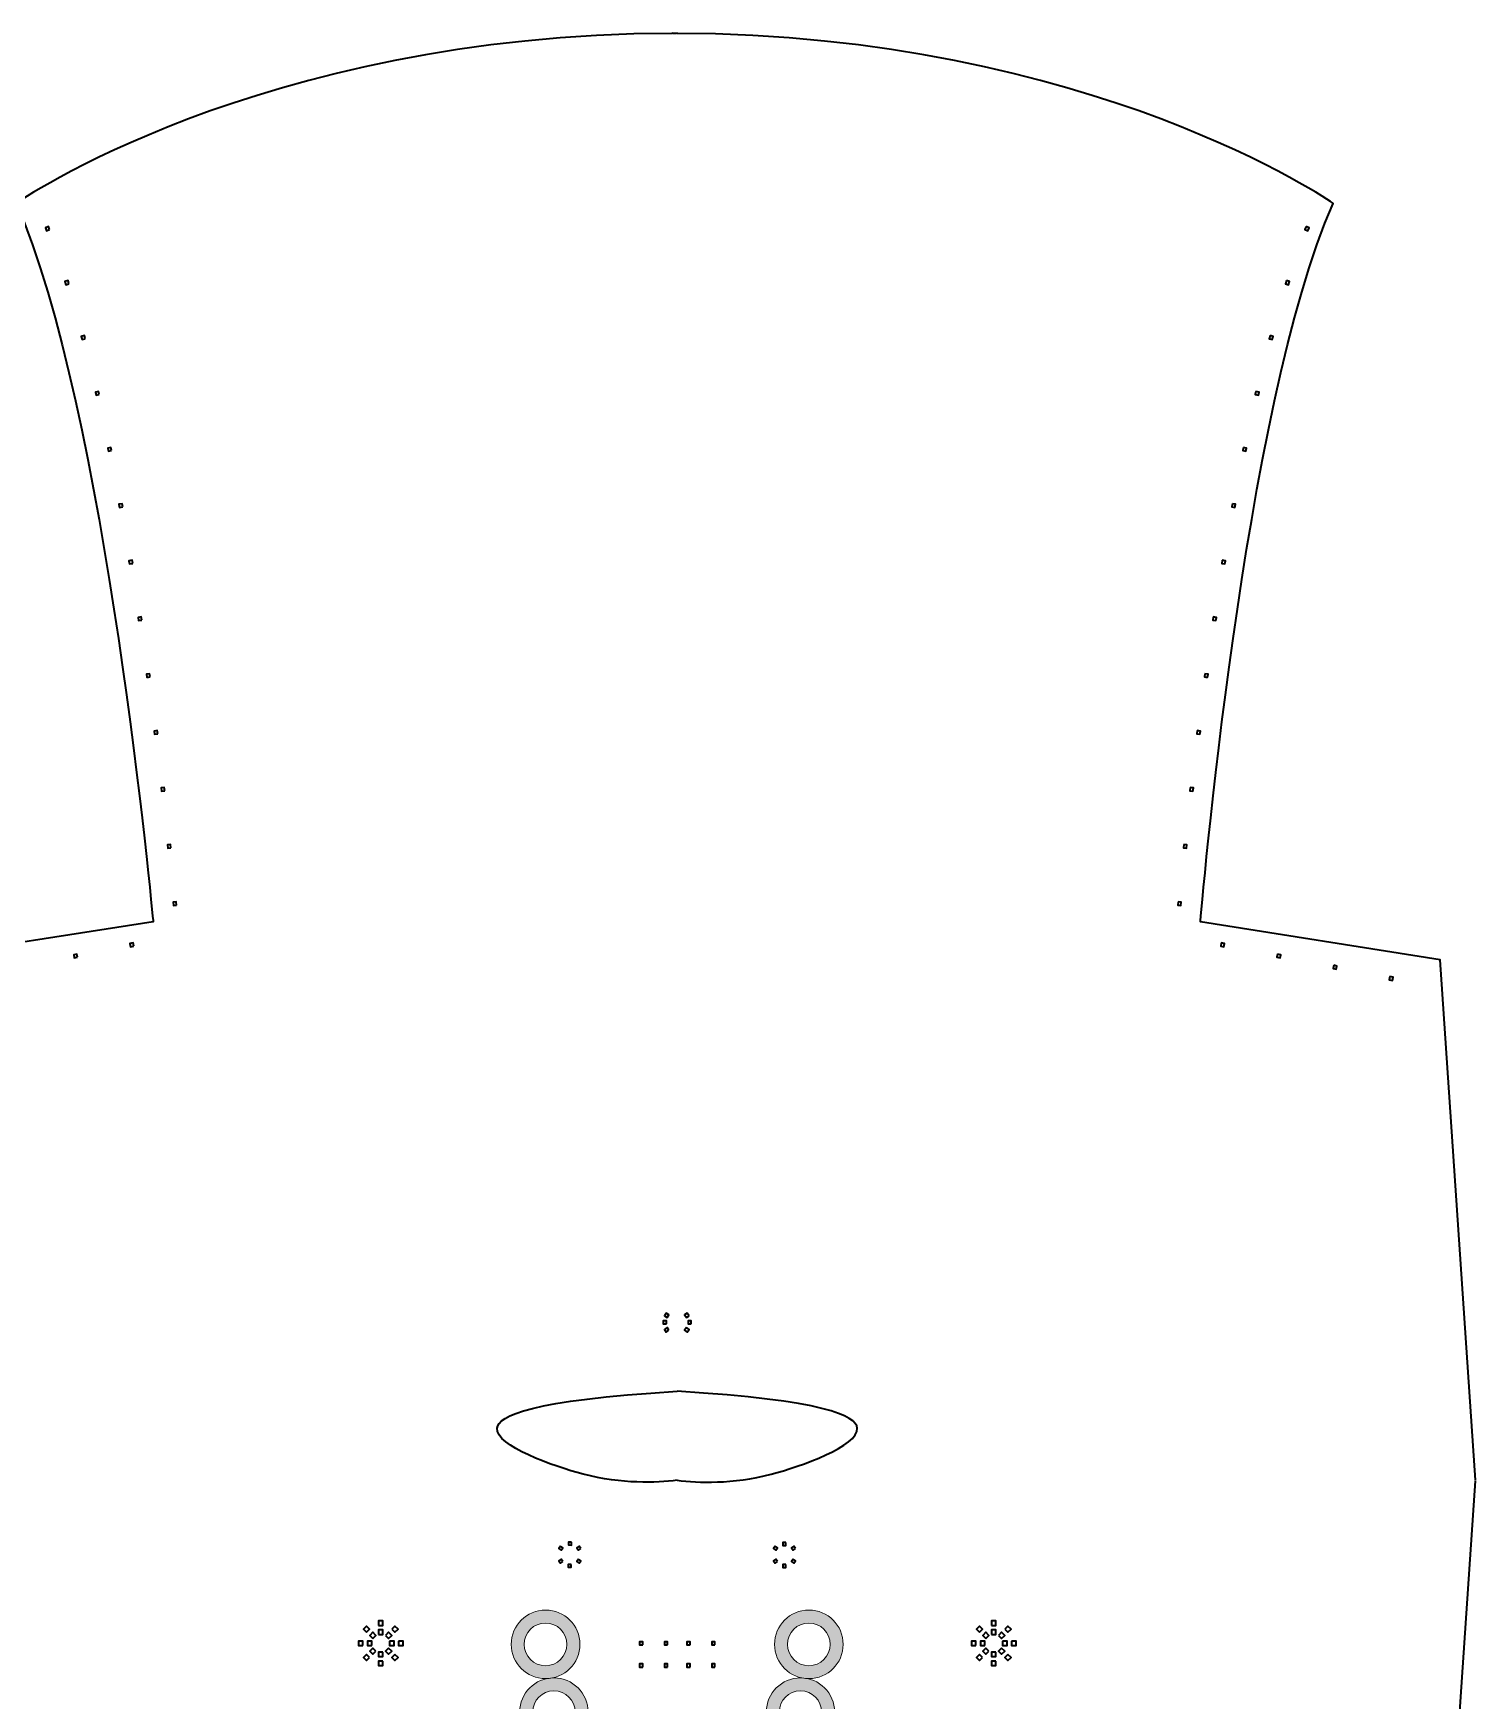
# Model space of a CAD drawing. Header units: millimetres. Extents: x 24 to 984, y -529 to -8.
# Drawn here: x 749 to 984.3, y -291.3 to -19.3 of the extents above; entities that cross this region are included whole.
import ezdxf

# ---------------------------------------------------------------- set-up
doc = ezdxf.new("R2010")
doc.units = ezdxf.units.MM
doc.header["$MEASUREMENT"] = 0
doc.layers.add('基本型', color=7, linetype='Continuous', lineweight=0)

# ---------------------------------------------------------------- blocks, each defined once
blk = doc.blocks.new('Block_16')
at = {"layer": '基本型', "color": 251, "lineweight": 35, "true_color": 0x606060}
blk.add_lwpolyline([(853.63, -20.02)], dxfattribs=at)
blk.add_lwpolyline([(853.63, -20.02)], dxfattribs=at)
for points in [[(984.3, -255.31), (984.3, -255.31), (978.53, -170.45), (978.53, -170.45), (978.53, -170.45), (939.41, -164.24), (939.41, -164.24), (939.41, -164.24), (946.38, -79.96), (961.07, -47), (961.07, -47), (921.67, -19.48), (854.04, -19.26), (854.04, -19.26), (854.04, -19.25), (854.04, -19.25), (853.9, -19.25), (853.77, -19.26), (853.63, -19.26), (853.49, -19.26), (853.35, -19.25), (853.21, -19.25), (853.21, -19.25), (853.22, -19.26), (853.22, -19.26), (785.58, -19.48), (746.19, -47), (746.19, -47), (760.87, -79.96), (768.55, -164.24), (768.55, -164.24), (768.55, -164.24), (728.72, -170.45), (728.72, -170.45), (728.72, -170.45), (720.84, -255.31), (720.84, -255.31)], [(720.84, -255.44), (720.84, -255.44), (728.72, -340.31), (728.72, -340.31), (728.72, -340.31), (767.85, -346.51), (767.85, -346.51), (767.85, -346.51), (760.87, -430.79), (746.19, -463.75), (746.19, -463.75), (785.58, -491.27), (853.22, -491.49), (853.22, -491.49), (853.21, -491.5), (853.21, -491.5), (853.35, -491.5), (853.49, -491.5), (853.63, -491.5), (853.77, -491.5), (853.9, -491.5), (854.04, -491.5), (854.04, -491.5), (854.04, -491.49), (854.04, -491.49), (921.67, -491.27), (961.07, -463.75), (961.07, -463.75), (946.38, -430.79), (939.06, -346.51), (939.06, -346.51), (939.06, -346.51), (978.53, -340.31), (978.53, -340.31), (978.53, -340.31), (984.3, -255.44), (984.3, -255.44)]]:
    blk.add_open_spline(points, degree=3, knots=[0, 0, 0, 0, 1, 1, 1, 2, 2, 2, 3, 3, 3, 4, 4, 4, 5, 5, 5, 6, 6, 6, 7, 7, 7, 8, 8, 8, 9, 9, 9, 10, 10, 10, 11, 11, 11, 12, 12, 12, 12], dxfattribs=at)
blk = doc.blocks.new('Block_18')
at = {"layer": '基本型', "color": 251, "lineweight": 35, "true_color": 0x606060}
for points in [[(852.27, -228.06), (852.27, -228.06), (852.7, -228.37), (852.7, -228.37), (852.7, -228.37), (852.39, -228.8), (852.39, -228.8), (852.39, -228.8), (851.96, -228.49), (851.96, -228.49), (851.96, -228.49), (852.27, -228.06), (852.27, -228.06)], [(855.98, -228.49), (855.98, -228.49), (855.56, -228.8), (855.56, -228.8), (855.56, -228.8), (855.24, -228.37), (855.24, -228.37), (855.24, -228.37), (855.67, -228.06), (855.67, -228.06), (855.67, -228.06), (855.98, -228.49), (855.98, -228.49)], [(852.7, -230.87), (852.7, -230.87), (852.27, -231.18), (852.27, -231.18), (852.27, -231.18), (851.96, -230.75), (851.96, -230.75), (851.96, -230.75), (852.39, -230.44), (852.39, -230.44), (852.39, -230.44), (852.7, -230.87), (852.7, -230.87)], [(855.56, -230.44), (855.56, -230.44), (855.98, -230.75), (855.98, -230.75), (855.98, -230.75), (855.67, -231.18), (855.67, -231.18), (855.67, -231.18), (855.24, -230.87), (855.24, -230.87), (855.24, -230.87), (855.56, -230.44), (855.56, -230.44)]]:
    blk.add_open_spline(points, degree=3, knots=[0, 0, 0, 0, 1, 1, 1, 2, 2, 2, 3, 3, 3, 4, 4, 4, 4], dxfattribs=at)
blk = doc.blocks.new('Block_17')
at = {"layer": '基本型', "color": 251, "lineweight": 35, "true_color": 0x606060}
for points in [[(852.28, -229.84), (852.28, -229.84), (851.75, -229.84), (851.75, -229.84), (851.75, -229.84), (851.75, -229.31), (851.75, -229.31), (851.75, -229.31), (852.28, -229.31), (852.28, -229.31), (852.28, -229.31), (852.28, -229.84), (852.28, -229.84)], [(856.34, -229.84), (856.34, -229.84), (855.81, -229.84), (855.81, -229.84), (855.81, -229.84), (855.81, -229.31), (855.81, -229.31), (855.81, -229.31), (856.34, -229.31), (856.34, -229.31), (856.34, -229.31), (856.34, -229.84), (856.34, -229.84)]]:
    blk.add_open_spline(points, degree=3, knots=[0, 0, 0, 0, 1, 1, 1, 2, 2, 2, 3, 3, 3, 4, 4, 4, 4], dxfattribs=at)
at = {"layer": '基本型'}
blk.add_blockref('Block_18', (0, 0), dxfattribs=at)
blk = doc.blocks.new('Block_19')
at = {"layer": '基本型', "color": 251, "lineweight": 35, "true_color": 0x606060}
for points in [[(848.42, -282.21), (848.42, -282.21), (847.89, -282.21), (847.89, -282.21), (847.89, -282.21), (847.89, -281.68), (847.89, -281.68), (847.89, -281.68), (848.42, -281.68), (848.42, -281.68), (848.42, -281.68), (848.42, -282.21), (848.42, -282.21)], [(852.48, -282.21), (852.48, -282.21), (851.95, -282.21), (851.95, -282.21), (851.95, -282.21), (851.95, -281.68), (851.95, -281.68), (851.95, -281.68), (852.48, -281.68), (852.48, -281.68), (852.48, -281.68), (852.48, -282.21), (852.48, -282.21)], [(848.42, -285.82), (848.42, -285.82), (847.89, -285.82), (847.89, -285.82), (847.89, -285.82), (847.89, -285.29), (847.89, -285.29), (847.89, -285.29), (848.42, -285.29), (848.42, -285.29), (848.42, -285.29), (848.42, -285.82), (848.42, -285.82)], [(852.48, -285.82), (852.48, -285.82), (851.95, -285.82), (851.95, -285.82), (851.95, -285.82), (851.95, -285.29), (851.95, -285.29), (851.95, -285.29), (852.48, -285.29), (852.48, -285.29), (852.48, -285.29), (852.48, -285.82), (852.48, -285.82)]]:
    blk.add_open_spline(points, degree=3, knots=[0, 0, 0, 0, 1, 1, 1, 2, 2, 2, 3, 3, 3, 4, 4, 4, 4], dxfattribs=at)
blk = doc.blocks.new('Block_20')
at = {"layer": '基本型', "color": 251, "lineweight": 35, "true_color": 0x606060}
for points in [[(856.14, -282.21), (856.14, -282.21), (855.61, -282.21), (855.61, -282.21), (855.61, -282.21), (855.61, -281.68), (855.61, -281.68), (855.61, -281.68), (856.14, -281.68), (856.14, -281.68), (856.14, -281.68), (856.14, -282.21), (856.14, -282.21)], [(860.19, -282.21), (860.19, -282.21), (859.67, -282.21), (859.67, -282.21), (859.67, -282.21), (859.67, -281.68), (859.67, -281.68), (859.67, -281.68), (860.19, -281.68), (860.19, -281.68), (860.19, -281.68), (860.19, -282.21), (860.19, -282.21)], [(856.14, -285.82), (856.14, -285.82), (855.61, -285.82), (855.61, -285.82), (855.61, -285.82), (855.61, -285.29), (855.61, -285.29), (855.61, -285.29), (856.14, -285.29), (856.14, -285.29), (856.14, -285.29), (856.14, -285.82), (856.14, -285.82)], [(860.19, -285.82), (860.19, -285.82), (859.67, -285.82), (859.67, -285.82), (859.67, -285.82), (859.67, -285.29), (859.67, -285.29), (859.67, -285.29), (860.19, -285.29), (860.19, -285.29), (860.19, -285.29), (860.19, -285.82), (860.19, -285.82)]]:
    blk.add_open_spline(points, degree=3, knots=[0, 0, 0, 0, 1, 1, 1, 2, 2, 2, 3, 3, 3, 4, 4, 4, 4], dxfattribs=at)
blk = doc.blocks.new('Block_23')
at = {"layer": '基本型', "color": 251, "lineweight": 35, "true_color": 0x606060}
for points in [[(870.04, -266.09), (870.04, -266.09), (870.42, -266.37), (870.42, -266.37), (870.42, -266.37), (870.14, -266.75), (870.14, -266.75), (870.14, -266.75), (869.76, -266.47), (869.76, -266.47), (869.76, -266.47), (870.04, -266.09), (870.04, -266.09)], [(873.36, -266.47), (873.36, -266.47), (872.98, -266.75), (872.98, -266.75), (872.98, -266.75), (872.7, -266.37), (872.7, -266.37), (872.7, -266.37), (873.08, -266.09), (873.08, -266.09), (873.08, -266.09), (873.36, -266.47), (873.36, -266.47)], [(870.42, -268.6), (870.42, -268.6), (870.04, -268.88), (870.04, -268.88), (870.04, -268.88), (869.76, -268.5), (869.76, -268.5), (869.76, -268.5), (870.14, -268.22), (870.14, -268.22), (870.14, -268.22), (870.42, -268.6), (870.42, -268.6)], [(872.98, -268.22), (872.98, -268.22), (873.36, -268.5), (873.36, -268.5), (873.36, -268.5), (873.08, -268.88), (873.08, -268.88), (873.08, -268.88), (872.7, -268.6), (872.7, -268.6), (872.7, -268.6), (872.98, -268.22), (872.98, -268.22)]]:
    blk.add_open_spline(points, degree=3, knots=[0, 0, 0, 0, 1, 1, 1, 2, 2, 2, 3, 3, 3, 4, 4, 4, 4], dxfattribs=at)
blk = doc.blocks.new('Block_25')
at = {"layer": '基本型', "true_color": 0x606060, "transparency": 33554687}
h = blk.add_hatch(color=251, dxfattribs=at)
h.dxf.hatch_style = 2
edge = h.paths.add_edge_path()
edge.add_spline(control_points=[(875.52, -278.63), (873.6, -278.63), (872.03, -280.19), (872.03, -282.11), (872.03, -284.03), (873.6, -285.6), (875.52, -285.6), (877.44, -285.6), (879, -284.03), (879, -282.11), (879, -280.19), (877.44, -278.63), (875.52, -278.63)], knot_values=[0, 0, 0, 0, 1, 1, 1, 2, 2, 2, 3, 3, 3, 4, 4, 4, 4], degree=3, periodic=0)
edge = h.paths.add_edge_path()
edge.add_spline(control_points=[(875.52, -287.71), (872.43, -287.71), (869.92, -285.2), (869.92, -282.11), (869.92, -279.02), (872.43, -276.51), (875.52, -276.51), (878.61, -276.51), (881.12, -279.02), (881.12, -282.11), (881.12, -285.2), (878.61, -287.71), (875.52, -287.71)], knot_values=[0, 0, 0, 0, 1, 1, 1, 2, 2, 2, 3, 3, 3, 4, 4, 4, 4], degree=3, periodic=0)
h = blk.add_hatch(color=251, dxfattribs=at)
h.dxf.hatch_style = 2
edge = h.paths.add_edge_path()
edge.add_spline(control_points=[(874.16, -289.7), (872.25, -289.7), (870.7, -291.25), (870.7, -293.16), (870.7, -295.06), (872.25, -296.61), (874.16, -296.61), (876.06, -296.61), (877.61, -295.06), (877.61, -293.16), (877.61, -291.25), (876.06, -289.7), (874.16, -289.7)], knot_values=[0, 0, 0, 0, 1, 1, 1, 2, 2, 2, 3, 3, 3, 4, 4, 4, 4], degree=3, periodic=0)
edge = h.paths.add_edge_path()
edge.add_spline(control_points=[(874.16, -298.73), (871.08, -298.73), (868.58, -296.23), (868.58, -293.16), (868.58, -290.08), (871.08, -287.58), (874.16, -287.58), (877.23, -287.58), (879.73, -290.08), (879.73, -293.16), (879.73, -296.23), (877.23, -298.73), (874.16, -298.73)], knot_values=[0, 0, 0, 0, 1, 1, 1, 2, 2, 2, 3, 3, 3, 4, 4, 4, 4], degree=3, periodic=0)
h = blk.add_hatch(color=251, dxfattribs=at)
h.dxf.hatch_style = 2
edge = h.paths.add_edge_path()
edge.add_spline(control_points=[(873.24, -300.82), (871.34, -300.82), (869.78, -302.37), (869.78, -304.27), (869.78, -306.18), (871.34, -307.73), (873.24, -307.73), (875.15, -307.73), (876.7, -306.18), (876.7, -304.27), (876.7, -302.37), (875.15, -300.82), (873.24, -300.82)], knot_values=[0, 0, 0, 0, 1, 1, 1, 2, 2, 2, 3, 3, 3, 4, 4, 4, 4], degree=3, periodic=0)
edge = h.paths.add_edge_path()
edge.add_spline(control_points=[(873.24, -309.85), (870.17, -309.85), (867.67, -307.35), (867.67, -304.27), (867.67, -301.2), (870.17, -298.7), (873.24, -298.7), (876.32, -298.7), (878.82, -301.2), (878.82, -304.27), (878.82, -307.35), (876.32, -309.85), (873.24, -309.85)], knot_values=[0, 0, 0, 0, 1, 1, 1, 2, 2, 2, 3, 3, 3, 4, 4, 4, 4], degree=3, periodic=0)
h = blk.add_hatch(color=251, dxfattribs=at)
h.dxf.hatch_style = 2
edge = h.paths.add_edge_path()
edge.add_spline(control_points=[(870.98, -311.55), (869.07, -311.55), (867.52, -313.1), (867.52, -315.01), (867.52, -316.92), (869.07, -318.47), (870.98, -318.47), (872.88, -318.47), (874.43, -316.92), (874.43, -315.01), (874.43, -313.1), (872.88, -311.55), (870.98, -311.55)], knot_values=[0, 0, 0, 0, 1, 1, 1, 2, 2, 2, 3, 3, 3, 4, 4, 4, 4], degree=3, periodic=0)
edge = h.paths.add_edge_path()
edge.add_spline(control_points=[(870.98, -320.58), (867.9, -320.58), (865.4, -318.08), (865.4, -315.01), (865.4, -311.94), (867.9, -309.44), (870.98, -309.44), (874.05, -309.44), (876.55, -311.94), (876.55, -315.01), (876.55, -318.08), (874.05, -320.58), (870.98, -320.58)], knot_values=[0, 0, 0, 0, 1, 1, 1, 2, 2, 2, 3, 3, 3, 4, 4, 4, 4], degree=3, periodic=0)
at = {"layer": '基本型'}
for points in [[(875.52, -287.71), (872.43, -287.71), (869.92, -285.2), (869.92, -282.11), (869.92, -279.02), (872.43, -276.51), (875.52, -276.51), (878.61, -276.51), (881.12, -279.02), (881.12, -282.11), (881.12, -285.2), (878.61, -287.71), (875.52, -287.71)], [(875.52, -278.63), (873.6, -278.63), (872.03, -280.19), (872.03, -282.11), (872.03, -284.03), (873.6, -285.6), (875.52, -285.6), (877.44, -285.6), (879, -284.03), (879, -282.11), (879, -280.19), (877.44, -278.63), (875.52, -278.63)], [(874.16, -298.73), (871.08, -298.73), (868.58, -296.23), (868.58, -293.16), (868.58, -290.08), (871.08, -287.58), (874.16, -287.58), (877.23, -287.58), (879.73, -290.08), (879.73, -293.16), (879.73, -296.23), (877.23, -298.73), (874.16, -298.73)], [(874.16, -289.7), (872.25, -289.7), (870.7, -291.25), (870.7, -293.16), (870.7, -295.06), (872.25, -296.61), (874.16, -296.61), (876.06, -296.61), (877.61, -295.06), (877.61, -293.16), (877.61, -291.25), (876.06, -289.7), (874.16, -289.7)], [(873.24, -309.85), (870.17, -309.85), (867.67, -307.35), (867.67, -304.27), (867.67, -301.2), (870.17, -298.7), (873.24, -298.7), (876.32, -298.7), (878.82, -301.2), (878.82, -304.27), (878.82, -307.35), (876.32, -309.85), (873.24, -309.85)], [(873.24, -300.82), (871.34, -300.82), (869.78, -302.37), (869.78, -304.27), (869.78, -306.18), (871.34, -307.73), (873.24, -307.73), (875.15, -307.73), (876.7, -306.18), (876.7, -304.27), (876.7, -302.37), (875.15, -300.82), (873.24, -300.82)], [(870.98, -320.58), (867.9, -320.58), (865.4, -318.08), (865.4, -315.01), (865.4, -311.94), (867.9, -309.44), (870.98, -309.44), (874.05, -309.44), (876.55, -311.94), (876.55, -315.01), (876.55, -318.08), (874.05, -320.58), (870.98, -320.58)], [(870.98, -311.55), (869.07, -311.55), (867.52, -313.1), (867.52, -315.01), (867.52, -316.92), (869.07, -318.47), (870.98, -318.47), (872.88, -318.47), (874.43, -316.92), (874.43, -315.01), (874.43, -313.1), (872.88, -311.55), (870.98, -311.55)]]:
    blk.add_open_spline(points, degree=3, knots=[0, 0, 0, 0, 1, 1, 1, 2, 2, 2, 3, 3, 3, 4, 4, 4, 4], dxfattribs=at)
blk = doc.blocks.new('Block_24')
at = {"layer": '基本型', "true_color": 0x606060, "transparency": 33554687}
h = blk.add_hatch(color=251, dxfattribs=at)
h.dxf.hatch_style = 2
edge = h.paths.add_edge_path()
edge.add_spline(control_points=[(832.57, -278.63), (830.65, -278.63), (829.08, -280.19), (829.08, -282.11), (829.08, -284.03), (830.65, -285.6), (832.57, -285.6), (834.49, -285.6), (836.05, -284.03), (836.05, -282.11), (836.05, -280.19), (834.49, -278.63), (832.57, -278.63)], knot_values=[0, 0, 0, 0, 1, 1, 1, 2, 2, 2, 3, 3, 3, 4, 4, 4, 4], degree=3, periodic=0)
edge = h.paths.add_edge_path()
edge.add_spline(control_points=[(832.57, -287.71), (829.48, -287.71), (826.97, -285.2), (826.97, -282.11), (826.97, -279.02), (829.48, -276.51), (832.57, -276.51), (835.66, -276.51), (838.17, -279.02), (838.17, -282.11), (838.17, -285.2), (835.66, -287.71), (832.57, -287.71)], knot_values=[0, 0, 0, 0, 1, 1, 1, 2, 2, 2, 3, 3, 3, 4, 4, 4, 4], degree=3, periodic=0)
h = blk.add_hatch(color=251, dxfattribs=at)
h.dxf.hatch_style = 2
edge = h.paths.add_edge_path()
edge.add_spline(control_points=[(833.93, -289.7), (832.02, -289.7), (830.47, -291.25), (830.47, -293.16), (830.47, -295.06), (832.02, -296.61), (833.93, -296.61), (835.84, -296.61), (837.39, -295.06), (837.39, -293.16), (837.39, -291.25), (835.84, -289.7), (833.93, -289.7)], knot_values=[0, 0, 0, 0, 1, 1, 1, 2, 2, 2, 3, 3, 3, 4, 4, 4, 4], degree=3, periodic=0)
edge = h.paths.add_edge_path()
edge.add_spline(control_points=[(833.93, -298.73), (830.86, -298.73), (828.36, -296.23), (828.36, -293.16), (828.36, -290.08), (830.86, -287.58), (833.93, -287.58), (837, -287.58), (839.5, -290.08), (839.5, -293.16), (839.5, -296.23), (837, -298.73), (833.93, -298.73)], knot_values=[0, 0, 0, 0, 1, 1, 1, 2, 2, 2, 3, 3, 3, 4, 4, 4, 4], degree=3, periodic=0)
h = blk.add_hatch(color=251, dxfattribs=at)
h.dxf.hatch_style = 2
edge = h.paths.add_edge_path()
edge.add_spline(control_points=[(834.84, -300.82), (832.94, -300.82), (831.39, -302.37), (831.39, -304.27), (831.39, -306.18), (832.94, -307.73), (834.84, -307.73), (836.75, -307.73), (838.3, -306.18), (838.3, -304.27), (838.3, -302.37), (836.75, -300.82), (834.84, -300.82)], knot_values=[0, 0, 0, 0, 1, 1, 1, 2, 2, 2, 3, 3, 3, 4, 4, 4, 4], degree=3, periodic=0)
edge = h.paths.add_edge_path()
edge.add_spline(control_points=[(834.84, -309.85), (831.77, -309.85), (829.27, -307.35), (829.27, -304.27), (829.27, -301.2), (831.77, -298.7), (834.84, -298.7), (837.92, -298.7), (840.42, -301.2), (840.42, -304.27), (840.42, -307.35), (837.92, -309.85), (834.84, -309.85)], knot_values=[0, 0, 0, 0, 1, 1, 1, 2, 2, 2, 3, 3, 3, 4, 4, 4, 4], degree=3, periodic=0)
h = blk.add_hatch(color=251, dxfattribs=at)
h.dxf.hatch_style = 2
edge = h.paths.add_edge_path()
edge.add_spline(control_points=[(837.11, -311.55), (835.2, -311.55), (833.65, -313.1), (833.65, -315.01), (833.65, -316.92), (835.2, -318.47), (837.11, -318.47), (839.02, -318.47), (840.57, -316.92), (840.57, -315.01), (840.57, -313.1), (839.02, -311.55), (837.11, -311.55)], knot_values=[0, 0, 0, 0, 1, 1, 1, 2, 2, 2, 3, 3, 3, 4, 4, 4, 4], degree=3, periodic=0)
edge = h.paths.add_edge_path()
edge.add_spline(control_points=[(837.11, -320.58), (834.04, -320.58), (831.54, -318.08), (831.54, -315.01), (831.54, -311.94), (834.04, -309.44), (837.11, -309.44), (840.18, -309.44), (842.68, -311.94), (842.68, -315.01), (842.68, -318.08), (840.18, -320.58), (837.11, -320.58)], knot_values=[0, 0, 0, 0, 1, 1, 1, 2, 2, 2, 3, 3, 3, 4, 4, 4, 4], degree=3, periodic=0)
at = {"layer": '基本型'}
for points in [[(832.57, -287.71), (829.48, -287.71), (826.97, -285.2), (826.97, -282.11), (826.97, -279.02), (829.48, -276.51), (832.57, -276.51), (835.66, -276.51), (838.17, -279.02), (838.17, -282.11), (838.17, -285.2), (835.66, -287.71), (832.57, -287.71)], [(832.57, -278.63), (830.65, -278.63), (829.08, -280.19), (829.08, -282.11), (829.08, -284.03), (830.65, -285.6), (832.57, -285.6), (834.49, -285.6), (836.05, -284.03), (836.05, -282.11), (836.05, -280.19), (834.49, -278.63), (832.57, -278.63)], [(833.93, -298.73), (830.86, -298.73), (828.36, -296.23), (828.36, -293.16), (828.36, -290.08), (830.86, -287.58), (833.93, -287.58), (837, -287.58), (839.5, -290.08), (839.5, -293.16), (839.5, -296.23), (837, -298.73), (833.93, -298.73)], [(833.93, -289.7), (832.02, -289.7), (830.47, -291.25), (830.47, -293.16), (830.47, -295.06), (832.02, -296.61), (833.93, -296.61), (835.84, -296.61), (837.39, -295.06), (837.39, -293.16), (837.39, -291.25), (835.84, -289.7), (833.93, -289.7)], [(834.84, -309.85), (831.77, -309.85), (829.27, -307.35), (829.27, -304.27), (829.27, -301.2), (831.77, -298.7), (834.84, -298.7), (837.92, -298.7), (840.42, -301.2), (840.42, -304.27), (840.42, -307.35), (837.92, -309.85), (834.84, -309.85)], [(834.84, -300.82), (832.94, -300.82), (831.39, -302.37), (831.39, -304.27), (831.39, -306.18), (832.94, -307.73), (834.84, -307.73), (836.75, -307.73), (838.3, -306.18), (838.3, -304.27), (838.3, -302.37), (836.75, -300.82), (834.84, -300.82)], [(837.11, -320.58), (834.04, -320.58), (831.54, -318.08), (831.54, -315.01), (831.54, -311.94), (834.04, -309.44), (837.11, -309.44), (840.18, -309.44), (842.68, -311.94), (842.68, -315.01), (842.68, -318.08), (840.18, -320.58), (837.11, -320.58)], [(837.11, -311.55), (835.2, -311.55), (833.65, -313.1), (833.65, -315.01), (833.65, -316.92), (835.2, -318.47), (837.11, -318.47), (839.02, -318.47), (840.57, -316.92), (840.57, -315.01), (840.57, -313.1), (839.02, -311.55), (837.11, -311.55)]]:
    blk.add_open_spline(points, degree=3, knots=[0, 0, 0, 0, 1, 1, 1, 2, 2, 2, 3, 3, 3, 4, 4, 4, 4], dxfattribs=at)
blk.add_blockref('Block_25', (0, 0), dxfattribs=at)
blk = doc.blocks.new('Block_27')
at = {"layer": '基本型', "color": 251, "lineweight": 35, "true_color": 0x606060}
for points in [[(903.36, -280.13), (903.36, -280.13), (902.85, -279.62), (902.85, -279.62), (902.85, -279.62), (903.36, -279.12), (903.36, -279.12), (903.36, -279.12), (903.86, -279.62), (903.86, -279.62), (903.86, -279.62), (903.36, -280.13), (903.36, -280.13)], [(905.32, -279.02), (905.32, -279.02), (905.32, -278.3), (905.32, -278.3), (905.32, -278.3), (906.03, -278.3), (906.03, -278.3), (906.03, -278.3), (906.03, -279.02), (906.03, -279.02), (906.03, -279.02), (905.32, -279.02), (905.32, -279.02)], [(907.49, -279.62), (907.49, -279.62), (908, -279.12), (908, -279.12), (908, -279.12), (908.5, -279.62), (908.5, -279.62), (908.5, -279.62), (908, -280.13), (908, -280.13), (908, -280.13), (907.49, -279.62), (907.49, -279.62)], [(902.75, -282.3), (902.75, -282.3), (902.04, -282.3), (902.04, -282.3), (902.04, -282.3), (902.04, -281.58), (902.04, -281.58), (902.04, -281.58), (902.75, -281.58), (902.75, -281.58), (902.75, -281.58), (902.75, -282.3), (902.75, -282.3)], [(908.6, -281.58), (908.6, -281.58), (909.32, -281.58), (909.32, -281.58), (909.32, -281.58), (909.32, -282.3), (909.32, -282.3), (909.32, -282.3), (908.6, -282.3), (908.6, -282.3), (908.6, -282.3), (908.6, -281.58), (908.6, -281.58)], [(903.86, -284.26), (903.86, -284.26), (903.36, -284.77), (903.36, -284.77), (903.36, -284.77), (902.85, -284.26), (902.85, -284.26), (902.85, -284.26), (903.36, -283.76), (903.36, -283.76), (903.36, -283.76), (903.86, -284.26), (903.86, -284.26)], [(906.03, -284.87), (906.03, -284.87), (906.03, -285.58), (906.03, -285.58), (906.03, -285.58), (905.32, -285.58), (905.32, -285.58), (905.32, -285.58), (905.32, -284.87), (905.32, -284.87), (905.32, -284.87), (906.03, -284.87), (906.03, -284.87)], [(908, -283.76), (908, -283.76), (908.5, -284.26), (908.5, -284.26), (908.5, -284.26), (908, -284.77), (908, -284.77), (908, -284.77), (907.49, -284.26), (907.49, -284.26), (907.49, -284.26), (908, -283.76), (908, -283.76)]]:
    blk.add_open_spline(points, degree=3, knots=[0, 0, 0, 0, 1, 1, 1, 2, 2, 2, 3, 3, 3, 4, 4, 4, 4], dxfattribs=at)
blk = doc.blocks.new('Block_26')
at = {"layer": '基本型', "color": 251, "lineweight": 35, "true_color": 0x606060}
for points in [[(904.39, -281.17), (904.39, -281.17), (903.89, -280.66), (903.89, -280.66), (903.89, -280.66), (904.39, -280.15), (904.39, -280.15), (904.39, -280.15), (904.9, -280.66), (904.9, -280.66), (904.9, -280.66), (904.39, -281.17), (904.39, -281.17)], [(905.32, -280.49), (905.32, -280.49), (905.32, -279.77), (905.32, -279.77), (905.32, -279.77), (906.03, -279.77), (906.03, -279.77), (906.03, -279.77), (906.03, -280.49), (906.03, -280.49), (906.03, -280.49), (905.32, -280.49), (905.32, -280.49)], [(906.45, -280.66), (906.45, -280.66), (906.96, -280.15), (906.96, -280.15), (906.96, -280.15), (907.47, -280.66), (907.47, -280.66), (907.47, -280.66), (906.96, -281.17), (906.96, -281.17), (906.96, -281.17), (906.45, -280.66), (906.45, -280.66)], [(904.22, -282.3), (904.22, -282.3), (903.5, -282.3), (903.5, -282.3), (903.5, -282.3), (903.5, -281.58), (903.5, -281.58), (903.5, -281.58), (904.22, -281.58), (904.22, -281.58), (904.22, -281.58), (904.22, -282.3), (904.22, -282.3)], [(904.9, -283.23), (904.9, -283.23), (904.39, -283.73), (904.39, -283.73), (904.39, -283.73), (903.89, -283.23), (903.89, -283.23), (903.89, -283.23), (904.39, -282.72), (904.39, -282.72), (904.39, -282.72), (904.9, -283.23), (904.9, -283.23)], [(906.96, -282.72), (906.96, -282.72), (907.47, -283.23), (907.47, -283.23), (907.47, -283.23), (906.96, -283.73), (906.96, -283.73), (906.96, -283.73), (906.45, -283.23), (906.45, -283.23), (906.45, -283.23), (906.96, -282.72), (906.96, -282.72)], [(907.13, -281.58), (907.13, -281.58), (907.85, -281.58), (907.85, -281.58), (907.85, -281.58), (907.85, -282.3), (907.85, -282.3), (907.85, -282.3), (907.13, -282.3), (907.13, -282.3), (907.13, -282.3), (907.13, -281.58), (907.13, -281.58)], [(906.03, -283.4), (906.03, -283.4), (906.03, -284.12), (906.03, -284.12), (906.03, -284.12), (905.32, -284.12), (905.32, -284.12), (905.32, -284.12), (905.32, -283.4), (905.32, -283.4), (905.32, -283.4), (906.03, -283.4), (906.03, -283.4)]]:
    blk.add_open_spline(points, degree=3, knots=[0, 0, 0, 0, 1, 1, 1, 2, 2, 2, 3, 3, 3, 4, 4, 4, 4], dxfattribs=at)
at = {"layer": '基本型'}
blk.add_blockref('Block_27', (0, 0), dxfattribs=at)
blk = doc.blocks.new('Block_29')
at = {"layer": '基本型', "color": 251, "lineweight": 35, "true_color": 0x606060}
for points in [[(803.36, -280.13), (803.36, -280.13), (802.85, -279.62), (802.85, -279.62), (802.85, -279.62), (803.36, -279.12), (803.36, -279.12), (803.36, -279.12), (803.86, -279.62), (803.86, -279.62), (803.86, -279.62), (803.36, -280.13), (803.36, -280.13)], [(805.32, -279.02), (805.32, -279.02), (805.32, -278.3), (805.32, -278.3), (805.32, -278.3), (806.04, -278.3), (806.04, -278.3), (806.04, -278.3), (806.04, -279.02), (806.04, -279.02), (806.04, -279.02), (805.32, -279.02), (805.32, -279.02)], [(807.49, -279.62), (807.49, -279.62), (808, -279.12), (808, -279.12), (808, -279.12), (808.51, -279.62), (808.51, -279.62), (808.51, -279.62), (808, -280.13), (808, -280.13), (808, -280.13), (807.49, -279.62), (807.49, -279.62)], [(802.75, -282.3), (802.75, -282.3), (802.04, -282.3), (802.04, -282.3), (802.04, -282.3), (802.04, -281.58), (802.04, -281.58), (802.04, -281.58), (802.75, -281.58), (802.75, -281.58), (802.75, -281.58), (802.75, -282.3), (802.75, -282.3)], [(808.6, -281.58), (808.6, -281.58), (809.32, -281.58), (809.32, -281.58), (809.32, -281.58), (809.32, -282.3), (809.32, -282.3), (809.32, -282.3), (808.6, -282.3), (808.6, -282.3), (808.6, -282.3), (808.6, -281.58), (808.6, -281.58)], [(803.86, -284.26), (803.86, -284.26), (803.36, -284.77), (803.36, -284.77), (803.36, -284.77), (802.85, -284.26), (802.85, -284.26), (802.85, -284.26), (803.36, -283.76), (803.36, -283.76), (803.36, -283.76), (803.86, -284.26), (803.86, -284.26)], [(806.04, -284.87), (806.04, -284.87), (806.04, -285.58), (806.04, -285.58), (806.04, -285.58), (805.32, -285.58), (805.32, -285.58), (805.32, -285.58), (805.32, -284.87), (805.32, -284.87), (805.32, -284.87), (806.04, -284.87), (806.04, -284.87)], [(808, -283.76), (808, -283.76), (808.51, -284.26), (808.51, -284.26), (808.51, -284.26), (808, -284.77), (808, -284.77), (808, -284.77), (807.49, -284.26), (807.49, -284.26), (807.49, -284.26), (808, -283.76), (808, -283.76)]]:
    blk.add_open_spline(points, degree=3, knots=[0, 0, 0, 0, 1, 1, 1, 2, 2, 2, 3, 3, 3, 4, 4, 4, 4], dxfattribs=at)
blk = doc.blocks.new('Block_28')
at = {"layer": '基本型', "color": 251, "lineweight": 35, "true_color": 0x606060}
for points in [[(804.4, -281.17), (804.4, -281.17), (803.89, -280.66), (803.89, -280.66), (803.89, -280.66), (804.4, -280.15), (804.4, -280.15), (804.4, -280.15), (804.9, -280.66), (804.9, -280.66), (804.9, -280.66), (804.4, -281.17), (804.4, -281.17)], [(805.32, -280.49), (805.32, -280.49), (805.32, -279.77), (805.32, -279.77), (805.32, -279.77), (806.04, -279.77), (806.04, -279.77), (806.04, -279.77), (806.04, -280.49), (806.04, -280.49), (806.04, -280.49), (805.32, -280.49), (805.32, -280.49)], [(806.45, -280.66), (806.45, -280.66), (806.96, -280.15), (806.96, -280.15), (806.96, -280.15), (807.47, -280.66), (807.47, -280.66), (807.47, -280.66), (806.96, -281.17), (806.96, -281.17), (806.96, -281.17), (806.45, -280.66), (806.45, -280.66)], [(804.22, -282.3), (804.22, -282.3), (803.51, -282.3), (803.51, -282.3), (803.51, -282.3), (803.51, -281.58), (803.51, -281.58), (803.51, -281.58), (804.22, -281.58), (804.22, -281.58), (804.22, -281.58), (804.22, -282.3), (804.22, -282.3)], [(804.9, -283.23), (804.9, -283.23), (804.4, -283.73), (804.4, -283.73), (804.4, -283.73), (803.89, -283.23), (803.89, -283.23), (803.89, -283.23), (804.4, -282.72), (804.4, -282.72), (804.4, -282.72), (804.9, -283.23), (804.9, -283.23)], [(806.96, -282.72), (806.96, -282.72), (807.47, -283.23), (807.47, -283.23), (807.47, -283.23), (806.96, -283.73), (806.96, -283.73), (806.96, -283.73), (806.45, -283.23), (806.45, -283.23), (806.45, -283.23), (806.96, -282.72), (806.96, -282.72)], [(807.13, -281.58), (807.13, -281.58), (807.85, -281.58), (807.85, -281.58), (807.85, -281.58), (807.85, -282.3), (807.85, -282.3), (807.85, -282.3), (807.13, -282.3), (807.13, -282.3), (807.13, -282.3), (807.13, -281.58), (807.13, -281.58)], [(806.04, -283.4), (806.04, -283.4), (806.04, -284.12), (806.04, -284.12), (806.04, -284.12), (805.32, -284.12), (805.32, -284.12), (805.32, -284.12), (805.32, -283.4), (805.32, -283.4), (805.32, -283.4), (806.04, -283.4), (806.04, -283.4)]]:
    blk.add_open_spline(points, degree=3, knots=[0, 0, 0, 0, 1, 1, 1, 2, 2, 2, 3, 3, 3, 4, 4, 4, 4], dxfattribs=at)
at = {"layer": '基本型'}
blk.add_blockref('Block_29', (0, 0), dxfattribs=at)
blk = doc.blocks.new('Block_15')
at = {"layer": '基本型', "color": 251, "lineweight": 35, "true_color": 0x606060}
for points in [[(754.91, -118.68)], [(830.05, -249.7)]]:
    blk.add_lwpolyline(points, dxfattribs=at)
for points, knots in [([(751.66, -51.28), (751.66, -51.28), (751.17, -51.47), (751.17, -51.47), (751.17, -51.47), (750.97, -50.99), (750.97, -50.99), (750.97, -50.99), (751.46, -50.78), (751.46, -50.78), (751.46, -50.78), (751.66, -51.28), (751.66, -51.28)], [0, 0, 0, 0, 1, 1, 1, 2, 2, 2, 3, 3, 3, 4, 4, 4, 4]), ([(956.63, -50.78), (956.63, -50.78), (957.12, -50.99), (957.12, -50.99), (957.12, -50.99), (956.92, -51.47), (956.92, -51.47), (956.92, -51.47), (956.43, -51.28), (956.43, -51.28), (956.43, -51.28), (956.63, -50.78), (956.63, -50.78)], [0, 0, 0, 0, 1, 1, 1, 2, 2, 2, 3, 3, 3, 4, 4, 4, 4]), ([(754.82, -60.1), (754.82, -60.1), (754.32, -60.26), (754.32, -60.26), (754.32, -60.26), (754.16, -59.76), (754.16, -59.76), (754.16, -59.76), (754.66, -59.6), (754.66, -59.6), (754.66, -59.6), (754.82, -60.1), (754.82, -60.1)], [0, 0, 0, 0, 1, 1, 1, 2, 2, 2, 3, 3, 3, 4, 4, 4, 4]), ([(953.43, -59.6), (953.43, -59.6), (953.93, -59.76), (953.93, -59.76), (953.93, -59.76), (953.77, -60.26), (953.77, -60.26), (953.77, -60.26), (953.26, -60.1), (953.26, -60.1), (953.26, -60.1), (953.43, -59.6), (953.43, -59.6)], [0, 0, 0, 0, 1, 1, 1, 2, 2, 2, 3, 3, 3, 4, 4, 4, 4]), ([(757.47, -69.09), (757.47, -69.09), (756.96, -69.23), (756.96, -69.23), (756.96, -69.23), (756.82, -68.72), (756.82, -68.72), (756.82, -68.72), (757.33, -68.58), (757.33, -68.58), (757.33, -68.58), (757.47, -69.09), (757.47, -69.09)], [0, 0, 0, 0, 1, 1, 1, 2, 2, 2, 3, 3, 3, 4, 4, 4, 4]), ([(950.76, -68.58), (950.76, -68.58), (951.27, -68.72), (951.27, -68.72), (951.27, -68.72), (951.13, -69.23), (951.13, -69.23), (951.13, -69.23), (950.62, -69.09), (950.62, -69.09), (950.62, -69.09), (950.76, -68.58), (950.76, -68.58)], [0, 0, 0, 0, 1, 1, 1, 2, 2, 2, 3, 3, 3, 4, 4, 4, 4]), ([(759.75, -78.18), (759.75, -78.18), (759.24, -78.3), (759.24, -78.3), (759.24, -78.3), (759.12, -77.79), (759.12, -77.79), (759.12, -77.79), (759.63, -77.67), (759.63, -77.67), (759.63, -77.67), (759.75, -78.18), (759.75, -78.18)], [0, 0, 0, 0, 1, 1, 1, 2, 2, 2, 3, 3, 3, 4, 4, 4, 4]), ([(948.45, -77.67), (948.45, -77.67), (948.97, -77.79), (948.97, -77.79), (948.97, -77.79), (948.85, -78.3), (948.85, -78.3), (948.85, -78.3), (948.33, -78.18), (948.33, -78.18), (948.33, -78.18), (948.45, -77.67), (948.45, -77.67)], [0, 0, 0, 0, 1, 1, 1, 2, 2, 2, 3, 3, 3, 4, 4, 4, 4]), ([(761.77, -87.33), (761.77, -87.33), (761.25, -87.44), (761.25, -87.44), (761.25, -87.44), (761.14, -86.92), (761.14, -86.92), (761.14, -86.92), (761.66, -86.81), (761.66, -86.81), (761.66, -86.81), (761.77, -87.33), (761.77, -87.33)], [0, 0, 0, 0, 1, 1, 1, 2, 2, 2, 3, 3, 3, 4, 4, 4, 4]), ([(946.42, -86.81), (946.42, -86.81), (946.94, -86.92), (946.94, -86.92), (946.94, -86.92), (946.83, -87.44), (946.83, -87.44), (946.83, -87.44), (946.32, -87.33), (946.32, -87.33), (946.32, -87.33), (946.42, -86.81), (946.42, -86.81)], [0, 0, 0, 0, 1, 1, 1, 2, 2, 2, 3, 3, 3, 4, 4, 4, 4]), ([(763.58, -96.53), (763.58, -96.53), (763.06, -96.62), (763.06, -96.62), (763.06, -96.62), (762.96, -96.1), (762.96, -96.1), (762.96, -96.1), (763.48, -96.01), (763.48, -96.01), (763.48, -96.01), (763.58, -96.53), (763.58, -96.53)], [0, 0, 0, 0, 1, 1, 1, 2, 2, 2, 3, 3, 3, 4, 4, 4, 4]), ([(944.61, -96.01), (944.61, -96.01), (945.13, -96.1), (945.13, -96.1), (945.13, -96.1), (945.03, -96.62), (945.03, -96.62), (945.03, -96.62), (944.51, -96.53), (944.51, -96.53), (944.51, -96.53), (944.61, -96.01), (944.61, -96.01)], [0, 0, 0, 0, 1, 1, 1, 2, 2, 2, 3, 3, 3, 4, 4, 4, 4]), ([(765.21, -105.75), (765.21, -105.75), (764.68, -105.83), (764.68, -105.83), (764.68, -105.83), (764.6, -105.32), (764.6, -105.32), (764.6, -105.32), (765.12, -105.23), (765.12, -105.23), (765.12, -105.23), (765.21, -105.75), (765.21, -105.75)], [0, 0, 0, 0, 1, 1, 1, 2, 2, 2, 3, 3, 3, 4, 4, 4, 4]), ([(942.97, -105.23), (942.97, -105.23), (943.49, -105.32), (943.49, -105.32), (943.49, -105.32), (943.4, -105.83), (943.4, -105.83), (943.4, -105.83), (942.88, -105.75), (942.88, -105.75), (942.88, -105.75), (942.97, -105.23), (942.97, -105.23)], [0, 0, 0, 0, 1, 1, 1, 2, 2, 2, 3, 3, 3, 4, 4, 4, 4]), ([(766.69, -114.99), (766.69, -114.99), (766.17, -115.07), (766.17, -115.07), (766.17, -115.07), (766.09, -114.55), (766.09, -114.55), (766.09, -114.55), (766.61, -114.47), (766.61, -114.47), (766.61, -114.47), (766.69, -114.99), (766.69, -114.99)], [0, 0, 0, 0, 1, 1, 1, 2, 2, 2, 3, 3, 3, 4, 4, 4, 4]), ([(941.48, -114.47), (941.48, -114.47), (942, -114.55), (942, -114.55), (942, -114.55), (941.92, -115.07), (941.92, -115.07), (941.92, -115.07), (941.4, -114.99), (941.4, -114.99), (941.4, -114.99), (941.48, -114.47), (941.48, -114.47)], [0, 0, 0, 0, 1, 1, 1, 2, 2, 2, 3, 3, 3, 4, 4, 4, 4]), ([(768.04, -124.23), (768.04, -124.23), (767.79, -124.3), (767.79, -124.3), (767.79, -124.3), (767.52, -124.31), (767.52, -124.31), (767.52, -124.31), (767.45, -123.81), (767.45, -123.81), (767.45, -123.81), (767.97, -123.74), (767.97, -123.74), (767.97, -123.74), (768.04, -124.23), (768.04, -124.23)], [0, 0, 0, 0, 1, 1, 1, 2, 2, 2, 3, 3, 3, 4, 4, 4, 5, 5, 5, 5]), ([(940.11, -123.74), (940.11, -123.74), (940.64, -123.81), (940.64, -123.81), (940.64, -123.81), (940.57, -124.31), (940.57, -124.31), (940.57, -124.31), (940.3, -124.3), (940.3, -124.3), (940.3, -124.3), (940.04, -124.23), (940.04, -124.23), (940.04, -124.23), (940.11, -123.74), (940.11, -123.74)], [0, 0, 0, 0, 1, 1, 1, 2, 2, 2, 3, 3, 3, 4, 4, 4, 5, 5, 5, 5]), ([(769.29, -133.55), (769.29, -133.55), (768.76, -133.61), (768.76, -133.61), (768.76, -133.61), (768.7, -133.09), (768.7, -133.09), (768.7, -133.09), (769.22, -133.02), (769.22, -133.02), (769.22, -133.02), (769.29, -133.55), (769.29, -133.55)], [0, 0, 0, 0, 1, 1, 1, 2, 2, 2, 3, 3, 3, 4, 4, 4, 4]), ([(938.86, -133.02), (938.86, -133.02), (939.39, -133.09), (939.39, -133.09), (939.39, -133.09), (939.32, -133.61), (939.32, -133.61), (939.32, -133.61), (938.8, -133.55), (938.8, -133.55), (938.8, -133.55), (938.86, -133.02), (938.86, -133.02)], [0, 0, 0, 0, 1, 1, 1, 2, 2, 2, 3, 3, 3, 4, 4, 4, 4]), ([(770.43, -142.84), (770.43, -142.84), (769.9, -142.9), (769.9, -142.9), (769.9, -142.9), (769.84, -142.38), (769.84, -142.38), (769.84, -142.38), (770.36, -142.32), (770.36, -142.32), (770.36, -142.32), (770.43, -142.84), (770.43, -142.84)], [0, 0, 0, 0, 1, 1, 1, 2, 2, 2, 3, 3, 3, 4, 4, 4, 4]), ([(937.72, -142.32), (937.72, -142.32), (938.25, -142.38), (938.25, -142.38), (938.25, -142.38), (938.19, -142.9), (938.19, -142.9), (938.19, -142.9), (937.66, -142.84), (937.66, -142.84), (937.66, -142.84), (937.72, -142.32), (937.72, -142.32)], [0, 0, 0, 0, 1, 1, 1, 2, 2, 2, 3, 3, 3, 4, 4, 4, 4]), ([(771.46, -152.16), (771.46, -152.16), (770.93, -152.21), (770.93, -152.21), (770.93, -152.21), (770.88, -151.68), (770.88, -151.68), (770.88, -151.68), (771.4, -151.63), (771.4, -151.63), (771.4, -151.63), (771.46, -152.16), (771.46, -152.16)], [0, 0, 0, 0, 1, 1, 1, 2, 2, 2, 3, 3, 3, 4, 4, 4, 4]), ([(936.68, -151.63), (936.68, -151.63), (937.21, -151.68), (937.21, -151.68), (937.21, -151.68), (937.15, -152.21), (937.15, -152.21), (937.15, -152.21), (936.63, -152.16), (936.63, -152.16), (936.63, -152.16), (936.68, -151.63), (936.68, -151.63)], [0, 0, 0, 0, 1, 1, 1, 2, 2, 2, 3, 3, 3, 4, 4, 4, 4]), ([(772.38, -161.49), (772.38, -161.49), (771.85, -161.54), (771.85, -161.54), (771.85, -161.54), (771.8, -161.01), (771.8, -161.01), (771.8, -161.01), (772.33, -160.96), (772.33, -160.96), (772.33, -160.96), (772.38, -161.49), (772.38, -161.49)], [0, 0, 0, 0, 1, 1, 1, 2, 2, 2, 3, 3, 3, 4, 4, 4, 4]), ([(935.76, -160.96), (935.76, -160.96), (936.28, -161.01), (936.28, -161.01), (936.28, -161.01), (936.23, -161.54), (936.23, -161.54), (936.23, -161.54), (935.71, -161.49), (935.71, -161.49), (935.71, -161.49), (935.76, -160.96), (935.76, -160.96)], [0, 0, 0, 0, 1, 1, 1, 2, 2, 2, 3, 3, 3, 4, 4, 4, 4]), ([(765.38, -168.17), (765.38, -168.17), (764.86, -168.28), (764.86, -168.28), (764.86, -168.28), (764.76, -167.76), (764.76, -167.76), (764.76, -167.76), (765.28, -167.65), (765.28, -167.65), (765.28, -167.65), (765.38, -168.17), (765.38, -168.17)], [0, 0, 0, 0, 1, 1, 1, 2, 2, 2, 3, 3, 3, 4, 4, 4, 4]), ([(942.81, -167.65), (942.81, -167.65), (943.33, -167.76), (943.33, -167.76), (943.33, -167.76), (943.23, -168.28), (943.23, -168.28), (943.23, -168.28), (942.71, -168.17), (942.71, -168.17), (942.71, -168.17), (942.81, -167.65), (942.81, -167.65)], [0, 0, 0, 0, 1, 1, 1, 2, 2, 2, 3, 3, 3, 4, 4, 4, 4]), ([(756.21, -170.01), (756.21, -170.01), (755.69, -170.11), (755.69, -170.11), (755.69, -170.11), (755.59, -169.59), (755.59, -169.59), (755.59, -169.59), (756.11, -169.49), (756.11, -169.49), (756.11, -169.49), (756.21, -170.01), (756.21, -170.01)], [0, 0, 0, 0, 1, 1, 1, 2, 2, 2, 3, 3, 3, 4, 4, 4, 4]), ([(951.98, -169.49), (951.98, -169.49), (952.5, -169.59), (952.5, -169.59), (952.5, -169.59), (952.39, -170.11), (952.39, -170.11), (952.39, -170.11), (951.87, -170.01), (951.87, -170.01), (951.87, -170.01), (951.98, -169.49), (951.98, -169.49)], [0, 0, 0, 0, 1, 1, 1, 2, 2, 2, 3, 3, 3, 4, 4, 4, 4]), ([(961.15, -171.32), (961.15, -171.32), (961.66, -171.43), (961.66, -171.43), (961.66, -171.43), (961.56, -171.94), (961.56, -171.94), (961.56, -171.94), (961.04, -171.84), (961.04, -171.84), (961.04, -171.84), (961.15, -171.32), (961.15, -171.32)], [0, 0, 0, 0, 1, 1, 1, 2, 2, 2, 3, 3, 3, 4, 4, 4, 4]), ([(970.31, -173.15), (970.31, -173.15), (970.83, -173.26), (970.83, -173.26), (970.83, -173.26), (970.73, -173.78), (970.73, -173.78), (970.73, -173.78), (970.21, -173.67), (970.21, -173.67), (970.21, -173.67), (970.31, -173.15), (970.31, -173.15)], [0, 0, 0, 0, 1, 1, 1, 2, 2, 2, 3, 3, 3, 4, 4, 4, 4]), ([(854.04, -255.33), (850.58, -255.76), (845.08, -256), (838.7, -254.35), (833.91, -253.11), (824.41, -249.71), (824.66, -246.85), (824.85, -244.79), (830.09, -242.3), (854.04, -240.81)], [0, 0, 0, 0, 1, 1, 1, 2, 2, 2, 3, 3, 3, 3]), ([(854.04, -255.33), (857.51, -255.76), (863.01, -256), (869.39, -254.35), (874.18, -253.11), (883.68, -249.71), (883.42, -246.85), (883.24, -244.79), (878, -242.3), (854.04, -240.81)], [0, 0, 0, 0, 1, 1, 1, 2, 2, 2, 3, 3, 3, 3]), ([(835.01, -266.09), (835.01, -266.09), (835.39, -266.37), (835.39, -266.37), (835.39, -266.37), (835.11, -266.75), (835.11, -266.75), (835.11, -266.75), (834.73, -266.47), (834.73, -266.47), (834.73, -266.47), (835.01, -266.09), (835.01, -266.09)], [0, 0, 0, 0, 1, 1, 1, 2, 2, 2, 3, 3, 3, 4, 4, 4, 4]), ([(836.78, -265.43), (836.78, -265.43), (836.78, -265.91), (836.78, -265.91), (836.78, -265.91), (836.3, -265.9), (836.3, -265.9), (836.3, -265.9), (836.31, -265.43), (836.31, -265.43), (836.31, -265.43), (836.78, -265.43), (836.78, -265.43)], [0, 0, 0, 0, 1, 1, 1, 2, 2, 2, 3, 3, 3, 4, 4, 4, 4]), ([(838.33, -266.47), (838.33, -266.47), (837.95, -266.75), (837.95, -266.75), (837.95, -266.75), (837.67, -266.37), (837.67, -266.37), (837.67, -266.37), (838.05, -266.09), (838.05, -266.09), (838.05, -266.09), (838.33, -266.47), (838.33, -266.47)], [0, 0, 0, 0, 1, 1, 1, 2, 2, 2, 3, 3, 3, 4, 4, 4, 4]), ([(871.77, -265.49), (871.77, -265.49), (871.77, -265.96), (871.77, -265.96), (871.77, -265.96), (871.3, -265.96), (871.3, -265.96), (871.3, -265.96), (871.3, -265.48), (871.3, -265.48), (871.3, -265.48), (871.77, -265.49), (871.77, -265.49)], [0, 0, 0, 0, 1, 1, 1, 2, 2, 2, 3, 3, 3, 4, 4, 4, 4]), ([(835.39, -268.6), (835.39, -268.6), (835.01, -268.88), (835.01, -268.88), (835.01, -268.88), (834.73, -268.5), (834.73, -268.5), (834.73, -268.5), (835.11, -268.22), (835.11, -268.22), (835.11, -268.22), (835.39, -268.6), (835.39, -268.6)], [0, 0, 0, 0, 1, 1, 1, 2, 2, 2, 3, 3, 3, 4, 4, 4, 4]), ([(836.75, -269.07), (836.75, -269.07), (836.75, -269.54), (836.75, -269.54), (836.75, -269.54), (836.28, -269.54), (836.28, -269.54), (836.28, -269.54), (836.28, -269.06), (836.28, -269.06), (836.28, -269.06), (836.75, -269.07), (836.75, -269.07)], [0, 0, 0, 0, 1, 1, 1, 2, 2, 2, 3, 3, 3, 4, 4, 4, 4]), ([(837.94, -268.22), (837.94, -268.22), (838.33, -268.5), (838.33, -268.5), (838.33, -268.5), (838.05, -268.88), (838.05, -268.88), (838.05, -268.88), (837.67, -268.6), (837.67, -268.6), (837.67, -268.6), (837.94, -268.22), (837.94, -268.22)], [0, 0, 0, 0, 1, 1, 1, 2, 2, 2, 3, 3, 3, 4, 4, 4, 4]), ([(871.75, -269.11), (871.75, -269.11), (871.74, -269.59), (871.74, -269.59), (871.74, -269.59), (871.27, -269.58), (871.27, -269.58), (871.27, -269.58), (871.27, -269.11), (871.27, -269.11), (871.27, -269.11), (871.75, -269.11), (871.75, -269.11)], [0, 0, 0, 0, 1, 1, 1, 2, 2, 2, 3, 3, 3, 4, 4, 4, 4])]:
    blk.add_open_spline(points, degree=3, knots=knots, dxfattribs=at)
at = {"layer": '基本型'}
for name in ['Block_16', 'Block_17', 'Block_23', 'Block_24', 'Block_28', 'Block_26', 'Block_19', 'Block_20']:
    blk.add_blockref(name, (0, 0), dxfattribs=at)

msp = doc.modelspace()

# ---------------------------------------------------------------- block references
at = {"layer": '基本型'}
msp.add_blockref('Block_15', (0, 0), dxfattribs=at)

doc.saveas('drawing.dxf')
